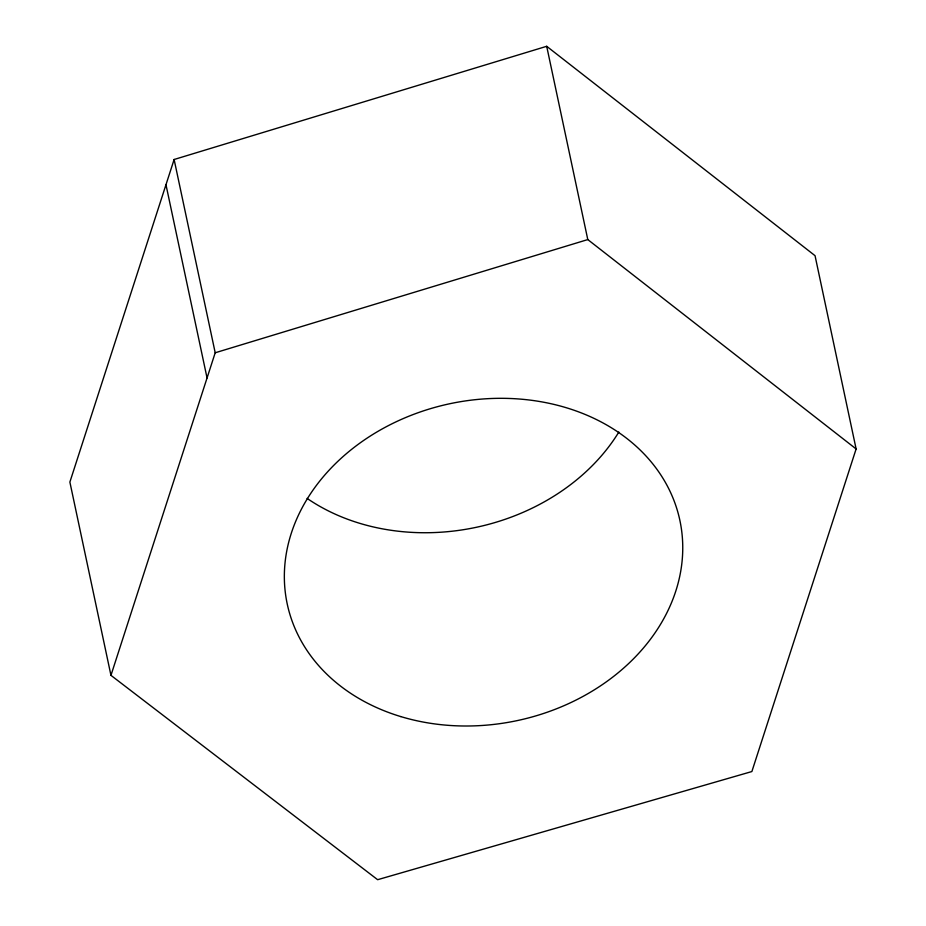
<?xml version="1.0" encoding="UTF-8"?>
<svg xmlns="http://www.w3.org/2000/svg" width="926" height="926" viewBox="0 0 926 926"><rect width="100%" height="100%" fill="white"/><g stroke="black" fill="none" stroke-linecap="round" stroke-linejoin="round"><path stroke-width="1.39" d="M174.123 159.492L69.878 482.076L110.958 675.355L377.634 879.7L751.877 771.543L856.122 448.96L815.042 255.68L546.699 46.3L174.123 159.492L215.202 352.771L110.958 675.355M215.202 352.771L587.79 239.579L856.122 448.96M546.699 46.3L587.79 239.579M165.974 184.702L207.054 377.97M618.846 432.048A200.734 161.992 -12 0 1 307.108 498.396M400.819 716.597A200.734 161.992 -12 0 0 681.849 532.334A200.734 161.992 -12 0 0 367.958 437.547A200.734 161.992 -12 0 0 400.819 716.597"/></g></svg>
